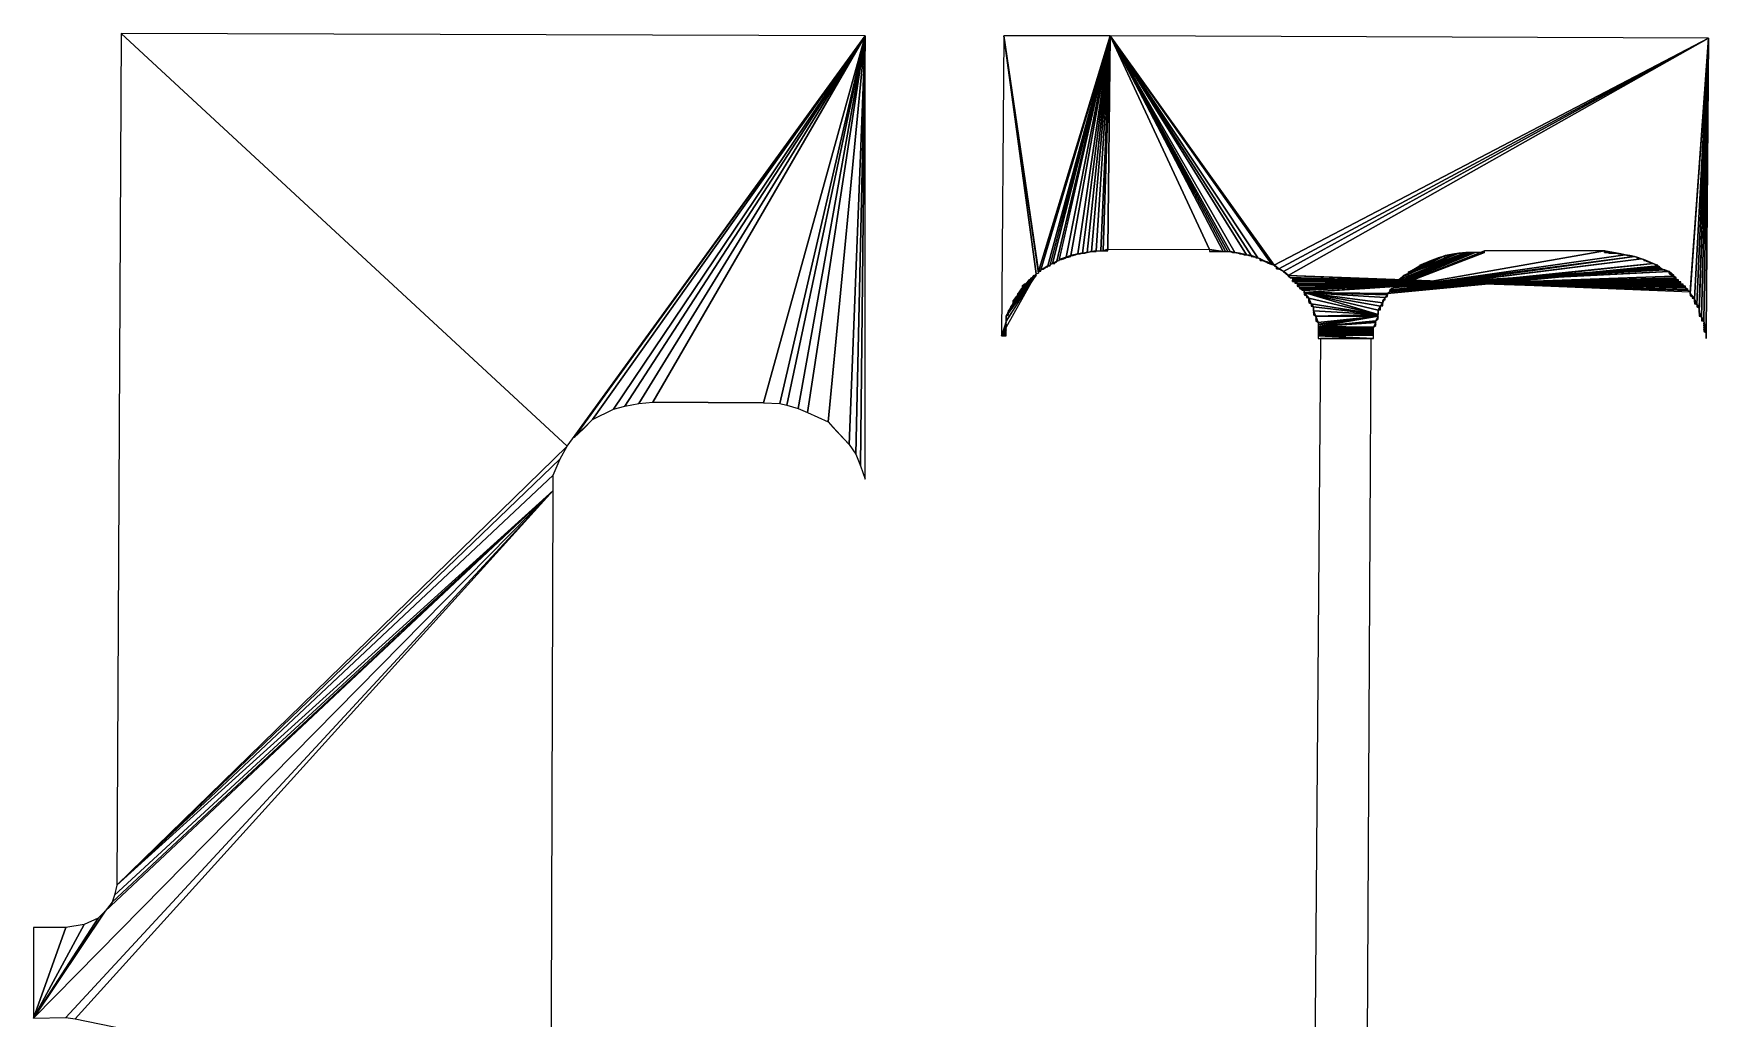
# Model space of a CAD drawing. Extents: x -35426928 to -35396732, y 11996534 to 12011444.
# Drawn here: x -35409124 to -35406224, y 12009708 to 12011412 of the extents above; entities that cross this region are included whole.
import ezdxf

# ---------------------------------------------------------------- set-up
doc = ezdxf.new("R2010")
doc.units = 0

msp = doc.modelspace()

# ---------------------------------------------------------------- linework, layer by layer
at = {"layer": 'mg_to_dxf', "color": 52}
for points in [[(-35408200, 12010698), (-35408972, 12011412), (-35408980, 12009938)], [(-35408200, 12010698), (-35407684, 12011408), (-35408972, 12011412)], [(-35407684, 12011408), (-35408188, 12010713), (-35408156, 12010744)], [(-35407684, 12011408), (-35408156, 12010744), (-35408120, 12010762)], [(-35407684, 12011408), (-35408120, 12010762), (-35408100, 12010767)], [(-35408076, 12010772), (-35407684, 12011408), (-35408100, 12010767)], [(-35408076, 12010772), (-35408052, 12010774), (-35407684, 12011408)], [(-35407684, 12011408), (-35408052, 12010774), (-35407860, 12010773)], [(-35407684, 12011408), (-35407860, 12010773), (-35407832, 12010772)], [(-35407684, 12011408), (-35407832, 12010772), (-35407820, 12010769)], [(-35407684, 12011408), (-35407820, 12010769), (-35407800, 12010763)], [(-35407684, 12011408), (-35407800, 12010763), (-35407784, 12010756)], [(-35407684, 12011408), (-35407784, 12010756), (-35407748, 12010740)], [(-35407684, 12011408), (-35407748, 12010740), (-35407712, 12010701)], [(-35407684, 12011408), (-35407712, 12010701), (-35407700, 12010684)], [(-35407692, 12010664), (-35407684, 12011408), (-35407700, 12010684)], [(-35407692, 12010664), (-35407684, 12010641), (-35407684, 12011408)], [(-35407388, 12010996), (-35407388, 12010996), (-35407444, 12011408), (-35407448, 12010889)], [(-35407384, 12011000), (-35407384, 12011000), (-35407260, 12011408), (-35407444, 12011408)], [(-35407384, 12011000), (-35407384, 12011000), (-35407444, 12011408), (-35407384, 12010997)], [(-35407384, 12010997), (-35407384, 12010997), (-35407444, 12011408), (-35407388, 12010996)], [(-35407388, 12010996), (-35407388, 12010996), (-35407444, 12011408)], [(-35407388, 12010996), (-35407388, 12010996), (-35407388, 12010996), (-35407444, 12011408)], [(-35407384, 12011000), (-35407384, 12011000), (-35407380, 12011003), (-35407260, 12011408)], [(-35407380, 12011003), (-35407380, 12011003), (-35407368, 12011010), (-35407260, 12011408)], [(-35407368, 12011010), (-35407368, 12011010), (-35407364, 12011011), (-35407260, 12011408)], [(-35407364, 12011011), (-35407364, 12011011), (-35407260, 12011408), (-35407364, 12011012)], [(-35407364, 12011012), (-35407364, 12011012), (-35407360, 12011014), (-35407260, 12011408)], [(-35407260, 12011408), (-35407260, 12011408), (-35407360, 12011014), (-35407352, 12011018)], [(-35407352, 12011018), (-35407352, 12011018), (-35407348, 12011019), (-35407260, 12011408)], [(-35407348, 12011019), (-35407348, 12011019), (-35407260, 12011408), (-35407348, 12011021)], [(-35407348, 12011021), (-35407348, 12011021), (-35407336, 12011025), (-35407260, 12011408)], [(-35407336, 12011025), (-35407336, 12011025), (-35407328, 12011028), (-35407260, 12011408)], [(-35407328, 12011028), (-35407328, 12011028), (-35407316, 12011031), (-35407260, 12011408)], [(-35407316, 12011031), (-35407316, 12011031), (-35407308, 12011032), (-35407260, 12011408)], [(-35407308, 12011032), (-35407308, 12011032), (-35407300, 12011033), (-35407260, 12011408)], [(-35407260, 12011408), (-35407260, 12011408), (-35407300, 12011033), (-35407292, 12011035)], [(-35407292, 12011035), (-35407292, 12011035), (-35407284, 12011036), (-35407260, 12011408)], [(-35407284, 12011036), (-35407284, 12011036), (-35407276, 12011036), (-35407260, 12011408)], [(-35407276, 12011036), (-35407276, 12011036), (-35407272, 12011036), (-35407260, 12011408)], [(-35407272, 12011036), (-35407272, 12011036), (-35407264, 12011039), (-35407260, 12011408)], [(-35407088, 12011038), (-35407088, 12011038), (-35407260, 12011408), (-35407264, 12011039)], [(-35406224, 12011404), (-35406224, 12011404), (-35407260, 12011408), (-35406976, 12011011)], [(-35406976, 12011011), (-35406976, 12011011), (-35407260, 12011408), (-35406980, 12011012)], [(-35406980, 12011012), (-35406980, 12011012), (-35407260, 12011408), (-35407004, 12011024)], [(-35407004, 12011024), (-35407004, 12011024), (-35407260, 12011408), (-35407016, 12011028)], [(-35407016, 12011028), (-35407016, 12011028), (-35407260, 12011408), (-35407024, 12011029)], [(-35407024, 12011029), (-35407024, 12011029), (-35407260, 12011408), (-35407044, 12011033)], [(-35407060, 12011035), (-35407060, 12011035), (-35407260, 12011408), (-35407064, 12011035)], [(-35407064, 12011035), (-35407064, 12011035), (-35407260, 12011408), (-35407088, 12011038)], [(-35407044, 12011033), (-35407044, 12011033), (-35407260, 12011408), (-35407052, 12011035)], [(-35407052, 12011035), (-35407052, 12011035), (-35407260, 12011408), (-35407056, 12011035)], [(-35407056, 12011035), (-35407056, 12011035), (-35407260, 12011408), (-35407060, 12011035)], [(-35407260, 12011408), (-35407260, 12011408), (-35407064, 12011035)], [(-35406224, 12011404), (-35406224, 12011404), (-35406976, 12011011), (-35406968, 12011005)], [(-35406224, 12011404), (-35406224, 12011404), (-35406968, 12011005), (-35406960, 12011000)], [(-35406224, 12011404), (-35406224, 12011404), (-35406960, 12011000), (-35406952, 12010993)], [(-35406256, 12010965), (-35406256, 12010965), (-35406224, 12011404), (-35406952, 12010993)], [(-35406256, 12010965), (-35406256, 12010965), (-35406256, 12010962), (-35406224, 12011404)], [(-35406256, 12010962), (-35406256, 12010962), (-35406248, 12010953), (-35406224, 12011404)], [(-35406224, 12011404), (-35406224, 12011404), (-35406248, 12010953), (-35406244, 12010943)], [(-35406244, 12010943), (-35406244, 12010943), (-35406240, 12010937), (-35406224, 12011404)], [(-35406240, 12010937), (-35406240, 12010937), (-35406240, 12010930), (-35406224, 12011404)], [(-35406240, 12010930), (-35406240, 12010930), (-35406236, 12010922), (-35406224, 12011404)], [(-35406236, 12010922), (-35406236, 12010922), (-35406232, 12010914), (-35406224, 12011404)], [(-35406232, 12010914), (-35406232, 12010914), (-35406228, 12010894), (-35406224, 12011404)], [(-35406228, 12010894), (-35406228, 12010894), (-35406228, 12010884), (-35406224, 12011404)], [(-35407360, 12011014), (-35407360, 12011014), (-35407356, 12011015), (-35407352, 12011018)], [(-35407352, 12011018), (-35407352, 12011018), (-35407356, 12011015), (-35407352, 12011017)], [(-35407348, 12011021), (-35407348, 12011021), (-35407336, 12011024), (-35407336, 12011025)], [(-35407348, 12011021), (-35407348, 12011021), (-35407340, 12011022), (-35407336, 12011024)], [(-35407348, 12011021), (-35407348, 12011021), (-35407344, 12011021), (-35407340, 12011022)], [(-35407336, 12011025), (-35407336, 12011025), (-35407328, 12011026), (-35407328, 12011028)], [(-35407336, 12011025), (-35407336, 12011025), (-35407332, 12011025), (-35407328, 12011026)], [(-35407328, 12011028), (-35407328, 12011028), (-35407320, 12011029), (-35407316, 12011031)], [(-35407328, 12011028), (-35407328, 12011028), (-35407324, 12011028), (-35407320, 12011029)], [(-35407316, 12011031), (-35407316, 12011031), (-35407312, 12011031), (-35407308, 12011032)], [(-35407308, 12011032), (-35407308, 12011032), (-35407304, 12011032), (-35407300, 12011033)], [(-35407300, 12011033), (-35407300, 12011033), (-35407292, 12011035), (-35407300, 12011033)], [(-35407292, 12011035), (-35407292, 12011035), (-35407284, 12011036), (-35407292, 12011035)], [(-35407292, 12011035), (-35407292, 12011035), (-35407288, 12011035), (-35407284, 12011036)], [(-35407288, 12011035), (-35407288, 12011035), (-35407284, 12011035), (-35407284, 12011036)], [(-35407272, 12011036), (-35407272, 12011036), (-35407264, 12011039), (-35407272, 12011036)], [(-35407272, 12011036), (-35407272, 12011036), (-35407264, 12011036), (-35407264, 12011039)], [(-35407088, 12011038), (-35407088, 12011038), (-35407072, 12011035), (-35407064, 12011035)], [(-35407088, 12011038), (-35407088, 12011038), (-35407088, 12011035), (-35407072, 12011035)], [(-35407052, 12011035), (-35407052, 12011035), (-35407044, 12011033)], [(-35407052, 12011035), (-35407052, 12011035), (-35407048, 12011033), (-35407044, 12011033)], [(-35407024, 12011029), (-35407024, 12011029), (-35407036, 12011032), (-35407044, 12011033)], [(-35407024, 12011029), (-35407024, 12011029), (-35407032, 12011031), (-35407036, 12011032)], [(-35407036, 12011032), (-35407036, 12011032), (-35407036, 12011031), (-35407032, 12011031)], [(-35407032, 12011031), (-35407032, 12011031), (-35407028, 12011029), (-35407024, 12011029)], [(-35407024, 12011029), (-35407024, 12011029), (-35407020, 12011028), (-35407016, 12011028)], [(-35407004, 12011024), (-35407004, 12011024), (-35407016, 12011028), (-35407008, 12011025)], [(-35407016, 12011028), (-35407016, 12011028), (-35407016, 12011026), (-35407008, 12011025)], [(-35407008, 12011025), (-35407008, 12011025), (-35407008, 12011024), (-35407004, 12011024)], [(-35406980, 12011012), (-35406980, 12011012), (-35407000, 12011022), (-35407004, 12011024)], [(-35406980, 12011012), (-35406980, 12011012), (-35407000, 12011022), (-35406996, 12011019)], [(-35407000, 12011022), (-35407000, 12011022), (-35407000, 12011019), (-35407000, 12011021)], [(-35407000, 12011022), (-35407000, 12011022), (-35407000, 12011019), (-35406996, 12011019)], [(-35406980, 12011012), (-35406980, 12011012), (-35406992, 12011018), (-35406996, 12011019)], [(-35406980, 12011012), (-35406980, 12011012), (-35406988, 12011017), (-35406992, 12011018)], [(-35406980, 12011012), (-35406980, 12011012), (-35406988, 12011017), (-35406988, 12011015)], [(-35406340, 12011022), (-35406340, 12011022), (-35406352, 12011026), (-35406776, 12010968)], [(-35406352, 12011026), (-35406352, 12011026), (-35406768, 12010972), (-35406776, 12010968)], [(-35406320, 12011014), (-35406320, 12011014), (-35406340, 12011022), (-35406776, 12010967)], [(-35406340, 12011022), (-35406340, 12011022), (-35406776, 12010968), (-35406776, 12010967)], [(-35406368, 12011029), (-35406368, 12011029), (-35406404, 12011036), (-35406768, 12010972)], [(-35406404, 12011036), (-35406404, 12011036), (-35406612, 12011036), (-35406768, 12010972)], [(-35406612, 12011036), (-35406612, 12011036), (-35406768, 12010973), (-35406768, 12010972)], [(-35406612, 12011036), (-35406612, 12011036), (-35406768, 12010973), (-35406612, 12011033)], [(-35406612, 12011033), (-35406612, 12011033), (-35406768, 12010975), (-35406768, 12010973)], [(-35406612, 12011033), (-35406612, 12011033), (-35406628, 12011033), (-35406768, 12010975)], [(-35406628, 12011033), (-35406628, 12011033), (-35406628, 12011033), (-35406768, 12010975)], [(-35406628, 12011033), (-35406628, 12011033), (-35406768, 12010976), (-35406768, 12010975)], [(-35406628, 12011033), (-35406628, 12011033), (-35406632, 12011033), (-35406768, 12010976)], [(-35406632, 12011033), (-35406632, 12011033), (-35406768, 12010978), (-35406768, 12010976)], [(-35406632, 12011033), (-35406632, 12011033), (-35406636, 12011033), (-35406768, 12010978)], [(-35406636, 12011033), (-35406636, 12011033), (-35406764, 12010980), (-35406768, 12010978)], [(-35406368, 12011029), (-35406368, 12011029), (-35406768, 12010972), (-35406352, 12011026)], [(-35406636, 12011033), (-35406636, 12011033), (-35406640, 12011033), (-35406764, 12010980)], [(-35406640, 12011033), (-35406640, 12011033), (-35406760, 12010983), (-35406764, 12010980)], [(-35406640, 12011033), (-35406640, 12011033), (-35406640, 12011033), (-35406760, 12010983)], [(-35406640, 12011033), (-35406640, 12011033), (-35406760, 12010986), (-35406760, 12010983)], [(-35406640, 12011033), (-35406640, 12011033), (-35406644, 12011033), (-35406760, 12010986)], [(-35406644, 12011033), (-35406644, 12011033), (-35406752, 12010993), (-35406760, 12010986)], [(-35406656, 12011032), (-35406656, 12011032), (-35406752, 12010993), (-35406644, 12011033)], [(-35406656, 12011032), (-35406656, 12011032), (-35406664, 12011031), (-35406752, 12010993)], [(-35406664, 12011031), (-35406664, 12011031), (-35406752, 12010993), (-35406748, 12010993)], [(-35406664, 12011031), (-35406664, 12011031), (-35406680, 12011028), (-35406748, 12010993)], [(-35406680, 12011028), (-35406680, 12011028), (-35406744, 12010996), (-35406748, 12010993)], [(-35406680, 12011028), (-35406680, 12011028), (-35406684, 12011026), (-35406744, 12010996)], [(-35406684, 12011026), (-35406684, 12011026), (-35406696, 12011022), (-35406744, 12010996)], [(-35406696, 12011022), (-35406696, 12011022), (-35406744, 12010997), (-35406744, 12010996)], [(-35406696, 12011022), (-35406696, 12011022), (-35406716, 12011014), (-35406744, 12010997)], [(-35406716, 12011014), (-35406716, 12011014), (-35406696, 12011022), (-35406704, 12011019)], [(-35406716, 12011014), (-35406716, 12011014), (-35406704, 12011018), (-35406704, 12011019)], [(-35406716, 12011014), (-35406716, 12011014), (-35406704, 12011018), (-35406708, 12011017)], [(-35406716, 12011014), (-35406716, 12011014), (-35406712, 12011015), (-35406708, 12011017)], [(-35406704, 12011019), (-35406704, 12011019), (-35406696, 12011021), (-35406696, 12011022)], [(-35406704, 12011019), (-35406704, 12011019), (-35406700, 12011019), (-35406696, 12011021)], [(-35406696, 12011022), (-35406696, 12011022), (-35406684, 12011026), (-35406692, 12011024)], [(-35406696, 12011022), (-35406696, 12011022), (-35406692, 12011024), (-35406696, 12011022)], [(-35406692, 12011024), (-35406692, 12011024), (-35406684, 12011026), (-35406688, 12011025)], [(-35406684, 12011026), (-35406684, 12011026), (-35406680, 12011026), (-35406680, 12011028)], [(-35406680, 12011028), (-35406680, 12011028), (-35406668, 12011029), (-35406664, 12011031)], [(-35406680, 12011028), (-35406680, 12011028), (-35406676, 12011028), (-35406668, 12011029)], [(-35406668, 12011029), (-35406668, 12011029), (-35406664, 12011031), (-35406668, 12011029)], [(-35406664, 12011031), (-35406664, 12011031), (-35406660, 12011031), (-35406656, 12011032)], [(-35406656, 12011032), (-35406656, 12011032), (-35406652, 12011032), (-35406644, 12011033)], [(-35406652, 12011032), (-35406652, 12011032), (-35406644, 12011033), (-35406652, 12011032)], [(-35406404, 12011036), (-35406404, 12011036), (-35406368, 12011029), (-35406376, 12011031)], [(-35406404, 12011036), (-35406404, 12011036), (-35406384, 12011032), (-35406376, 12011031)], [(-35406404, 12011036), (-35406404, 12011036), (-35406388, 12011032), (-35406384, 12011032)], [(-35406404, 12011036), (-35406404, 12011036), (-35406400, 12011033), (-35406392, 12011032)], [(-35406404, 12011036), (-35406404, 12011036), (-35406392, 12011032), (-35406388, 12011032)], [(-35406404, 12011036), (-35406404, 12011036), (-35406404, 12011033), (-35406400, 12011033)], [(-35406404, 12011036), (-35406404, 12011036), (-35406404, 12011033)], [(-35406400, 12011033), (-35406400, 12011033), (-35406396, 12011032), (-35406392, 12011032)], [(-35406384, 12011032), (-35406384, 12011032), (-35406376, 12011031)], [(-35406384, 12011032), (-35406384, 12011032), (-35406380, 12011031), (-35406376, 12011031)], [(-35406376, 12011031), (-35406376, 12011031), (-35406368, 12011029)], [(-35406368, 12011029), (-35406368, 12011029), (-35406352, 12011026), (-35406360, 12011028)], [(-35406368, 12011029), (-35406368, 12011029), (-35406364, 12011028), (-35406360, 12011028)], [(-35406360, 12011028), (-35406360, 12011028), (-35406356, 12011026), (-35406352, 12011026)], [(-35406352, 12011026), (-35406352, 12011026), (-35406340, 12011022), (-35406348, 12011025)], [(-35406340, 12011022), (-35406340, 12011022), (-35406348, 12011025), (-35406348, 12011024)], [(-35406340, 12011022), (-35406340, 12011022), (-35406348, 12011024), (-35406344, 12011022)], [(-35406340, 12011022), (-35406340, 12011022), (-35406320, 12011014), (-35406336, 12011021)], [(-35406336, 12011021), (-35406336, 12011021), (-35406332, 12011019), (-35406320, 12011014)], [(-35406336, 12011021), (-35406336, 12011021), (-35406336, 12011019), (-35406332, 12011019)], [(-35406332, 12011019), (-35406332, 12011019), (-35406332, 12011018), (-35406320, 12011014)], [(-35406320, 12011014), (-35406320, 12011014), (-35406328, 12011017), (-35406332, 12011018)], [(-35406320, 12011014), (-35406320, 12011014), (-35406328, 12011017), (-35406324, 12011015)], [(-35407388, 12010996), (-35407388, 12010996), (-35407440, 12010914), (-35407448, 12010889)], [(-35407388, 12010996), (-35407388, 12010996), (-35407440, 12010914), (-35407388, 12010994)], [(-35407388, 12010994), (-35407388, 12010994), (-35407440, 12010923), (-35407440, 12010914)], [(-35407388, 12010994), (-35407388, 12010994), (-35407392, 12010993), (-35407440, 12010923)], [(-35407392, 12010993), (-35407392, 12010993), (-35407392, 12010993), (-35407440, 12010923)], [(-35407392, 12010993), (-35407392, 12010993), (-35407432, 12010939), (-35407440, 12010923)], [(-35407392, 12010993), (-35407392, 12010993), (-35407432, 12010939), (-35407392, 12010992)], [(-35407392, 12010992), (-35407392, 12010992), (-35407428, 12010946), (-35407432, 12010939)], [(-35407392, 12010992), (-35407392, 12010992), (-35407428, 12010946), (-35407392, 12010990)], [(-35407392, 12010990), (-35407392, 12010990), (-35407392, 12010990), (-35407428, 12010946)], [(-35407392, 12010990), (-35407392, 12010990), (-35407420, 12010960), (-35407428, 12010946)], [(-35407392, 12010990), (-35407392, 12010990), (-35407396, 12010989), (-35407420, 12010960)], [(-35407396, 12010989), (-35407396, 12010989), (-35407420, 12010962), (-35407420, 12010960)], [(-35407396, 12010989), (-35407396, 12010989), (-35407420, 12010962), (-35407396, 12010987)], [(-35407384, 12011000), (-35407384, 12011000), (-35407380, 12011001), (-35407380, 12011003)], [(-35407384, 12010997), (-35407384, 12010997), (-35407384, 12011000), (-35407384, 12010999)], [(-35407380, 12011003), (-35407380, 12011003), (-35407376, 12011004), (-35407368, 12011010)], [(-35407376, 12011004), (-35407376, 12011004), (-35407368, 12011010), (-35407376, 12011005)], [(-35407376, 12011005), (-35407376, 12011005), (-35407372, 12011007), (-35407368, 12011010)], [(-35407376, 12011004), (-35407376, 12011004), (-35407376, 12011005), (-35407376, 12011004)], [(-35407372, 12011007), (-35407372, 12011007), (-35407368, 12011008), (-35407368, 12011010)], [(-35407368, 12011010), (-35407368, 12011010), (-35407364, 12011010), (-35407364, 12011011)], [(-35407360, 12011014), (-35407360, 12011014), (-35407356, 12011014), (-35407356, 12011015)], [(-35406988, 12011015), (-35406988, 12011015), (-35406980, 12011012), (-35406984, 12011014)], [(-35406980, 12011012), (-35406980, 12011012), (-35406980, 12011012), (-35406984, 12011014)], [(-35406968, 12011005), (-35406968, 12011005), (-35406972, 12011008), (-35406976, 12011011)], [(-35406976, 12011011), (-35406976, 12011011), (-35406976, 12011010), (-35406972, 12011008)], [(-35406972, 12011008), (-35406972, 12011008), (-35406972, 12011005), (-35406972, 12011007)], [(-35406972, 12011008), (-35406972, 12011008), (-35406972, 12011005), (-35406968, 12011005)], [(-35406960, 12011000), (-35406960, 12011000), (-35406960, 12011001), (-35406968, 12011005)], [(-35406968, 12011005), (-35406968, 12011005), (-35406960, 12011001), (-35406964, 12011003)], [(-35406968, 12011005), (-35406968, 12011005), (-35406968, 12011004), (-35406964, 12011003)], [(-35406960, 12011001), (-35406960, 12011001), (-35406960, 12011000)], [(-35406952, 12010993), (-35406952, 12010993), (-35406956, 12010997), (-35406960, 12011000)], [(-35406960, 12011000), (-35406960, 12011000), (-35406960, 12010999), (-35406956, 12010997)], [(-35406952, 12010993), (-35406952, 12010993), (-35406952, 12010994), (-35406956, 12010997)], [(-35406956, 12010997), (-35406956, 12010997), (-35406956, 12010996), (-35406952, 12010994)], [(-35406952, 12010994), (-35406952, 12010994), (-35406952, 12010993)], [(-35406256, 12010965), (-35406256, 12010965), (-35406260, 12010967), (-35406952, 12010993)], [(-35406260, 12010967), (-35406260, 12010967), (-35406260, 12010967), (-35406952, 12010993)], [(-35406948, 12010990), (-35406948, 12010990), (-35406952, 12010993), (-35406952, 12010992)], [(-35406260, 12010967), (-35406260, 12010967), (-35406952, 12010993), (-35406948, 12010990)], [(-35406260, 12010967), (-35406260, 12010967), (-35406260, 12010968), (-35406948, 12010990)], [(-35406260, 12010968), (-35406260, 12010968), (-35406260, 12010969), (-35406948, 12010990)], [(-35406948, 12010989), (-35406948, 12010989), (-35406948, 12010990)], [(-35406260, 12010969), (-35406260, 12010969), (-35406948, 12010990), (-35406948, 12010989)], [(-35406260, 12010969), (-35406260, 12010969), (-35406944, 12010989), (-35406948, 12010989)], [(-35406264, 12010972), (-35406264, 12010972), (-35406944, 12010989), (-35406260, 12010969)], [(-35406264, 12010972), (-35406264, 12010972), (-35406264, 12010973), (-35406944, 12010989)], [(-35406264, 12010973), (-35406264, 12010973), (-35406264, 12010973), (-35406944, 12010989)], [(-35406264, 12010973), (-35406264, 12010973), (-35406944, 12010989), (-35406944, 12010987)], [(-35406280, 12010987), (-35406280, 12010987), (-35406280, 12010989), (-35406932, 12010971)], [(-35406280, 12010989), (-35406280, 12010989), (-35406932, 12010971), (-35406928, 12010969)], [(-35406292, 12011000), (-35406292, 12011000), (-35406300, 12011003), (-35406928, 12010968)], [(-35406300, 12011003), (-35406300, 12011003), (-35406928, 12010968), (-35406924, 12010967)], [(-35406284, 12010992), (-35406284, 12010992), (-35406292, 12011000), (-35406928, 12010969)], [(-35406292, 12011000), (-35406292, 12011000), (-35406928, 12010969)], [(-35406292, 12011000), (-35406292, 12011000), (-35406928, 12010969), (-35406928, 12010968)], [(-35406280, 12010989), (-35406280, 12010989), (-35406284, 12010992), (-35406928, 12010969)], [(-35406304, 12011005), (-35406304, 12011005), (-35406308, 12011007), (-35406924, 12010964)], [(-35406308, 12011007), (-35406308, 12011007), (-35406924, 12010964), (-35406780, 12010962)], [(-35406304, 12011004), (-35406304, 12011004), (-35406304, 12011005), (-35406924, 12010967)], [(-35406304, 12011005), (-35406304, 12011005), (-35406924, 12010967)], [(-35406304, 12011005), (-35406304, 12011005), (-35406304, 12011005), (-35406924, 12010967)], [(-35406304, 12011005), (-35406304, 12011005), (-35406924, 12010967), (-35406924, 12010964)], [(-35406300, 12011003), (-35406300, 12011003), (-35406304, 12011004), (-35406924, 12010967)], [(-35406308, 12011007), (-35406308, 12011007), (-35406308, 12011008), (-35406780, 12010962)], [(-35406308, 12011008), (-35406308, 12011008), (-35406776, 12010965), (-35406780, 12010962)], [(-35406312, 12011010), (-35406312, 12011010), (-35406320, 12011014), (-35406776, 12010965)], [(-35406320, 12011014), (-35406320, 12011014), (-35406776, 12010967), (-35406776, 12010965)], [(-35406308, 12011008), (-35406308, 12011008), (-35406312, 12011010), (-35406776, 12010965)], [(-35406752, 12010993), (-35406752, 12010993), (-35406760, 12010986), (-35406756, 12010989)], [(-35406760, 12010986), (-35406760, 12010986), (-35406756, 12010987), (-35406756, 12010989)], [(-35406756, 12010989), (-35406756, 12010989), (-35406752, 12010990), (-35406752, 12010993)], [(-35406756, 12010989), (-35406756, 12010989), (-35406752, 12010989), (-35406752, 12010990)], [(-35406752, 12010990), (-35406752, 12010990), (-35406752, 12010993), (-35406752, 12010992)], [(-35406752, 12010990), (-35406752, 12010990), (-35406752, 12010992), (-35406752, 12010990)], [(-35406716, 12011014), (-35406716, 12011014), (-35406724, 12011010), (-35406744, 12010997)], [(-35406724, 12011010), (-35406724, 12011010), (-35406740, 12011001), (-35406744, 12010997)], [(-35406740, 12011001), (-35406740, 12011001), (-35406744, 12010999), (-35406744, 12010997)], [(-35406744, 12010999), (-35406744, 12010999), (-35406740, 12011000), (-35406740, 12011001)], [(-35406744, 12010997), (-35406744, 12010997), (-35406744, 12010996)], [(-35406724, 12011010), (-35406724, 12011010), (-35406740, 12011001), (-35406724, 12011008)], [(-35406724, 12011008), (-35406724, 12011008), (-35406728, 12011007), (-35406740, 12011001)], [(-35406728, 12011007), (-35406728, 12011007), (-35406736, 12011003), (-35406740, 12011001)], [(-35406736, 12011003), (-35406736, 12011003), (-35406732, 12011004), (-35406728, 12011007)], [(-35406736, 12011003), (-35406736, 12011003), (-35406732, 12011003), (-35406732, 12011004)], [(-35406732, 12011005), (-35406732, 12011005), (-35406732, 12011004), (-35406728, 12011007)], [(-35406728, 12011007), (-35406728, 12011007), (-35406728, 12011007), (-35406732, 12011005)], [(-35406724, 12011011), (-35406724, 12011011), (-35406724, 12011010), (-35406716, 12011014)], [(-35406724, 12011011), (-35406724, 12011011), (-35406720, 12011012), (-35406716, 12011014)], [(-35406716, 12011014), (-35406716, 12011014), (-35406712, 12011015), (-35406716, 12011014)], [(-35406320, 12011014), (-35406320, 12011014), (-35406320, 12011014), (-35406324, 12011015)], [(-35406316, 12011012), (-35406316, 12011012), (-35406320, 12011014), (-35406312, 12011010)], [(-35406316, 12011012), (-35406316, 12011012), (-35406312, 12011010), (-35406312, 12011011)], [(-35406300, 12011003), (-35406300, 12011003), (-35406300, 12011001), (-35406296, 12011000)], [(-35406300, 12011003), (-35406300, 12011003), (-35406296, 12011000), (-35406292, 12011000)], [(-35406292, 12011000), (-35406292, 12011000), (-35406292, 12010997), (-35406284, 12010993)], [(-35406292, 12011000), (-35406292, 12011000), (-35406284, 12010992), (-35406284, 12010993)], [(-35406292, 12011000), (-35406292, 12011000), (-35406292, 12010997), (-35406292, 12010999)], [(-35406292, 12010997), (-35406292, 12010997), (-35406288, 12010994), (-35406284, 12010993)], [(-35406292, 12010997), (-35406292, 12010997), (-35406292, 12010996), (-35406288, 12010994)], [(-35406288, 12010994), (-35406288, 12010994), (-35406288, 12010993), (-35406284, 12010993)], [(-35406284, 12010992), (-35406284, 12010992), (-35406284, 12010990), (-35406280, 12010989)], [(-35406284, 12010990), (-35406284, 12010990), (-35406284, 12010989), (-35406280, 12010989)], [(-35407420, 12010960), (-35407420, 12010960), (-35407424, 12010955), (-35407428, 12010946)], [(-35407424, 12010955), (-35407424, 12010955), (-35407420, 12010958), (-35407420, 12010960)], [(-35407396, 12010987), (-35407396, 12010987), (-35407396, 12010987), (-35407420, 12010962)], [(-35407396, 12010987), (-35407396, 12010987), (-35407420, 12010962), (-35407416, 12010965)], [(-35407420, 12010960), (-35407420, 12010960), (-35407420, 12010962), (-35407420, 12010961)], [(-35407396, 12010987), (-35407396, 12010987), (-35407400, 12010986), (-35407416, 12010965)], [(-35407400, 12010986), (-35407400, 12010986), (-35407416, 12010967), (-35407416, 12010965)], [(-35407400, 12010986), (-35407400, 12010986), (-35407416, 12010967), (-35407400, 12010985)], [(-35407400, 12010985), (-35407400, 12010985), (-35407400, 12010985), (-35407416, 12010967)], [(-35407400, 12010985), (-35407400, 12010985), (-35407416, 12010968), (-35407416, 12010967)], [(-35407400, 12010985), (-35407400, 12010985), (-35407416, 12010968), (-35407412, 12010969)], [(-35407416, 12010967), (-35407416, 12010967), (-35407416, 12010965)], [(-35407400, 12010985), (-35407400, 12010985), (-35407412, 12010969), (-35407400, 12010983)], [(-35407400, 12010983), (-35407400, 12010983), (-35407412, 12010969), (-35407400, 12010982)], [(-35407400, 12010982), (-35407400, 12010982), (-35407412, 12010969)], [(-35407400, 12010982), (-35407400, 12010982), (-35407400, 12010982), (-35407412, 12010969)], [(-35407400, 12010982), (-35407400, 12010982), (-35407412, 12010971), (-35407412, 12010969)], [(-35407400, 12010982), (-35407400, 12010982), (-35407412, 12010972), (-35407412, 12010971)], [(-35407400, 12010982), (-35407400, 12010982), (-35407404, 12010980), (-35407412, 12010972)], [(-35407404, 12010980), (-35407404, 12010980), (-35407404, 12010980), (-35407412, 12010972)], [(-35407404, 12010980), (-35407404, 12010980), (-35407412, 12010973), (-35407412, 12010972)], [(-35407404, 12010980), (-35407404, 12010980), (-35407412, 12010973), (-35407404, 12010979)], [(-35407404, 12010979), (-35407404, 12010979), (-35407412, 12010973)], [(-35407404, 12010979), (-35407404, 12010979), (-35407412, 12010975), (-35407412, 12010973)], [(-35407404, 12010979), (-35407404, 12010979), (-35407408, 12010978), (-35407412, 12010975)], [(-35407408, 12010978), (-35407408, 12010978), (-35407412, 12010975), (-35407408, 12010976)], [(-35407408, 12010976), (-35407408, 12010976), (-35407408, 12010976), (-35407412, 12010975)], [(-35406264, 12010973), (-35406264, 12010973), (-35406944, 12010987), (-35406944, 12010986)], [(-35406264, 12010973), (-35406264, 12010973), (-35406264, 12010975), (-35406944, 12010986)], [(-35406264, 12010975), (-35406264, 12010975), (-35406944, 12010986), (-35406944, 12010985)], [(-35406264, 12010975), (-35406264, 12010975), (-35406268, 12010976), (-35406944, 12010985)], [(-35406268, 12010976), (-35406268, 12010976), (-35406268, 12010976), (-35406944, 12010985)], [(-35406944, 12010983), (-35406944, 12010983), (-35406944, 12010985)], [(-35406268, 12010976), (-35406268, 12010976), (-35406944, 12010985), (-35406944, 12010983)], [(-35406268, 12010976), (-35406268, 12010976), (-35406940, 12010983), (-35406944, 12010983)], [(-35406268, 12010978), (-35406268, 12010978), (-35406940, 12010983), (-35406268, 12010976)], [(-35406268, 12010978), (-35406268, 12010978), (-35406272, 12010979), (-35406940, 12010983)], [(-35406272, 12010979), (-35406272, 12010979), (-35406272, 12010979), (-35406940, 12010983)], [(-35406272, 12010979), (-35406272, 12010979), (-35406940, 12010983), (-35406936, 12010980)], [(-35406940, 12010983), (-35406940, 12010983), (-35406940, 12010982), (-35406936, 12010980)], [(-35406940, 12010982), (-35406940, 12010982), (-35406940, 12010980), (-35406936, 12010980)], [(-35406276, 12010983), (-35406276, 12010983), (-35406276, 12010985), (-35406936, 12010976)], [(-35406276, 12010985), (-35406276, 12010985), (-35406936, 12010976)], [(-35406276, 12010985), (-35406276, 12010985), (-35406276, 12010985), (-35406936, 12010976)], [(-35406276, 12010985), (-35406276, 12010985), (-35406936, 12010976), (-35406932, 12010973)], [(-35406272, 12010982), (-35406272, 12010982), (-35406276, 12010983), (-35406936, 12010976)], [(-35406272, 12010980), (-35406272, 12010980), (-35406272, 12010982), (-35406936, 12010978)], [(-35406272, 12010982), (-35406272, 12010982), (-35406936, 12010978), (-35406936, 12010976)], [(-35406272, 12010979), (-35406272, 12010979), (-35406936, 12010980), (-35406936, 12010979)], [(-35406272, 12010979), (-35406272, 12010979), (-35406272, 12010980), (-35406936, 12010979)], [(-35406272, 12010980), (-35406272, 12010980), (-35406936, 12010979), (-35406936, 12010978)], [(-35406932, 12010973), (-35406932, 12010973), (-35406936, 12010976), (-35406936, 12010975)], [(-35406276, 12010986), (-35406276, 12010986), (-35406280, 12010987), (-35406932, 12010973)], [(-35406280, 12010987), (-35406280, 12010987), (-35406932, 12010973)], [(-35406280, 12010987), (-35406280, 12010987), (-35406280, 12010987), (-35406932, 12010973)], [(-35406280, 12010987), (-35406280, 12010987), (-35406932, 12010973), (-35406932, 12010972)], [(-35406280, 12010987), (-35406280, 12010987), (-35406932, 12010972), (-35406932, 12010971)], [(-35406276, 12010985), (-35406276, 12010985), (-35406276, 12010986), (-35406932, 12010973)], [(-35406924, 12010964), (-35406924, 12010964), (-35406924, 12010965), (-35406924, 12010967)], [(-35406924, 12010964), (-35406924, 12010964), (-35406916, 12010954), (-35406796, 12010926)], [(-35406924, 12010964), (-35406924, 12010964), (-35406780, 12010960), (-35406780, 12010962)], [(-35406924, 12010964), (-35406924, 12010964), (-35406784, 12010955), (-35406780, 12010960)], [(-35406924, 12010964), (-35406924, 12010964), (-35406788, 12010946), (-35406784, 12010955)], [(-35406924, 12010964), (-35406924, 12010964), (-35406792, 12010940), (-35406788, 12010946)], [(-35406924, 12010964), (-35406924, 12010964), (-35406796, 12010933), (-35406792, 12010940)], [(-35406924, 12010964), (-35406924, 12010964), (-35406796, 12010926), (-35406796, 12010933)], [(-35406924, 12010964), (-35406924, 12010964), (-35406920, 12010958), (-35406916, 12010954)], [(-35406924, 12010964), (-35406924, 12010964), (-35406924, 12010962), (-35406920, 12010958)], [(-35406924, 12010962), (-35406924, 12010962), (-35406924, 12010960), (-35406920, 12010958)], [(-35406784, 12010955), (-35406784, 12010955), (-35406780, 12010958), (-35406780, 12010960)], [(-35406780, 12010960), (-35406780, 12010960), (-35406780, 12010962), (-35406780, 12010961)], [(-35406768, 12010972), (-35406768, 12010972), (-35406772, 12010971), (-35406776, 12010968)], [(-35406776, 12010968), (-35406776, 12010968), (-35406772, 12010969), (-35406772, 12010971)], [(-35406776, 12010968), (-35406776, 12010968), (-35406772, 12010968), (-35406772, 12010969)], [(-35406776, 12010967), (-35406776, 12010967), (-35406776, 12010965)], [(-35406768, 12010978), (-35406768, 12010978), (-35406764, 12010979), (-35406764, 12010980)], [(-35406768, 12010978), (-35406768, 12010978), (-35406764, 12010978), (-35406764, 12010979)], [(-35406768, 12010976), (-35406768, 12010976), (-35406768, 12010975)], [(-35406768, 12010973), (-35406768, 12010973), (-35406768, 12010972)], [(-35406764, 12010980), (-35406764, 12010980), (-35406760, 12010982), (-35406760, 12010983)], [(-35406764, 12010980), (-35406764, 12010980), (-35406760, 12010980), (-35406760, 12010982)], [(-35406760, 12010986), (-35406760, 12010986), (-35406756, 12010986), (-35406756, 12010987)], [(-35406760, 12010983), (-35406760, 12010983), (-35406760, 12010986), (-35406760, 12010985)], [(-35406760, 12010983), (-35406760, 12010983), (-35406760, 12010985), (-35406760, 12010983)], [(-35406276, 12010983), (-35406276, 12010983), (-35406276, 12010982), (-35406272, 12010982)], [(-35406264, 12010972), (-35406264, 12010972), (-35406264, 12010971), (-35406260, 12010969)], [(-35406264, 12010971), (-35406264, 12010971), (-35406264, 12010969), (-35406260, 12010969)], [(-35406256, 12010965), (-35406256, 12010965), (-35406256, 12010962), (-35406256, 12010964)], [(-35406256, 12010964), (-35406256, 12010964), (-35406256, 12010962)], [(-35406256, 12010962), (-35406256, 12010962), (-35406252, 12010957), (-35406248, 12010953)], [(-35406256, 12010962), (-35406256, 12010962), (-35406256, 12010961), (-35406252, 12010957)], [(-35406256, 12010961), (-35406256, 12010961), (-35406256, 12010958), (-35406252, 12010957)], [(-35407432, 12010939), (-35407432, 12010939), (-35407436, 12010932), (-35407440, 12010923)], [(-35407440, 12010923), (-35407440, 12010923), (-35407436, 12010930), (-35407436, 12010932)], [(-35407440, 12010923), (-35407440, 12010923), (-35407436, 12010928), (-35407436, 12010930)], [(-35407436, 12010932), (-35407436, 12010932), (-35407432, 12010937), (-35407432, 12010939)], [(-35407436, 12010932), (-35407436, 12010932), (-35407432, 12010934), (-35407432, 12010937)], [(-35407436, 12010932), (-35407436, 12010932), (-35407432, 12010933), (-35407432, 12010934)], [(-35407432, 12010939), (-35407432, 12010939), (-35407428, 12010944), (-35407428, 12010946)], [(-35407432, 12010939), (-35407432, 12010939), (-35407428, 12010941), (-35407428, 12010944)], [(-35407432, 12010939), (-35407432, 12010939), (-35407428, 12010940), (-35407428, 12010941)], [(-35407428, 12010946), (-35407428, 12010946), (-35407424, 12010955), (-35407428, 12010950)], [(-35407428, 12010950), (-35407428, 12010950), (-35407424, 12010954), (-35407424, 12010955)], [(-35407428, 12010950), (-35407428, 12010950), (-35407424, 12010953), (-35407424, 12010954)], [(-35407428, 12010946), (-35407428, 12010946), (-35407428, 12010950), (-35407428, 12010948)], [(-35407428, 12010946), (-35407428, 12010946), (-35407428, 12010948), (-35407428, 12010947)], [(-35407424, 12010955), (-35407424, 12010955), (-35407420, 12010957), (-35407420, 12010958)], [(-35406920, 12010958), (-35406920, 12010958), (-35406920, 12010957), (-35406916, 12010954)], [(-35406920, 12010957), (-35406920, 12010957), (-35406920, 12010955), (-35406916, 12010954)], [(-35406796, 12010926), (-35406796, 12010926), (-35406916, 12010954), (-35406912, 12010944)], [(-35406916, 12010954), (-35406916, 12010954), (-35406916, 12010948), (-35406912, 12010944)], [(-35406916, 12010954), (-35406916, 12010954), (-35406916, 12010948), (-35406916, 12010953)], [(-35406916, 12010953), (-35406916, 12010953), (-35406916, 12010948), (-35406916, 12010951)], [(-35406916, 12010948), (-35406916, 12010948), (-35406916, 12010947), (-35406912, 12010944)], [(-35406916, 12010947), (-35406916, 12010947), (-35406916, 12010946), (-35406912, 12010944)], [(-35406912, 12010944), (-35406912, 12010944), (-35406908, 12010939), (-35406796, 12010926)], [(-35406912, 12010944), (-35406912, 12010944), (-35406912, 12010943), (-35406908, 12010939)], [(-35406912, 12010943), (-35406912, 12010943), (-35406912, 12010940), (-35406908, 12010939)], [(-35406908, 12010939), (-35406908, 12010939), (-35406908, 12010932), (-35406796, 12010926)], [(-35406908, 12010939), (-35406908, 12010939), (-35406908, 12010932), (-35406908, 12010937)], [(-35406908, 12010937), (-35406908, 12010937), (-35406908, 12010932), (-35406908, 12010936)], [(-35406908, 12010936), (-35406908, 12010936), (-35406908, 12010932), (-35406908, 12010933)], [(-35406908, 12010932), (-35406908, 12010932), (-35406904, 12010923), (-35406796, 12010926)], [(-35406908, 12010932), (-35406908, 12010932), (-35406908, 12010930), (-35406904, 12010923)], [(-35406908, 12010930), (-35406908, 12010930), (-35406908, 12010929), (-35406904, 12010923)], [(-35406796, 12010933), (-35406796, 12010933), (-35406792, 12010939), (-35406792, 12010940)], [(-35406796, 12010933), (-35406796, 12010933), (-35406792, 12010937), (-35406792, 12010939)], [(-35406796, 12010933), (-35406796, 12010933), (-35406792, 12010934), (-35406792, 12010937)], [(-35406796, 12010926), (-35406796, 12010926), (-35406796, 12010933), (-35406796, 12010932)], [(-35406796, 12010926), (-35406796, 12010926), (-35406796, 12010932), (-35406796, 12010930)], [(-35406796, 12010926), (-35406796, 12010926), (-35406796, 12010930), (-35406796, 12010928)], [(-35406792, 12010940), (-35406792, 12010940), (-35406788, 12010943), (-35406788, 12010946)], [(-35406792, 12010940), (-35406792, 12010940), (-35406788, 12010941), (-35406788, 12010943)], [(-35406784, 12010955), (-35406784, 12010955), (-35406788, 12010950), (-35406788, 12010946)], [(-35406788, 12010950), (-35406788, 12010950), (-35406784, 12010953), (-35406784, 12010955)], [(-35406788, 12010950), (-35406788, 12010950), (-35406784, 12010951), (-35406784, 12010953)], [(-35406788, 12010946), (-35406788, 12010946), (-35406788, 12010950), (-35406788, 12010948)], [(-35406788, 12010946), (-35406788, 12010946), (-35406788, 12010948), (-35406788, 12010947)], [(-35406784, 12010955), (-35406784, 12010955), (-35406780, 12010957), (-35406780, 12010958)], [(-35406252, 12010957), (-35406252, 12010957), (-35406252, 12010955), (-35406248, 12010953)], [(-35406252, 12010955), (-35406252, 12010955), (-35406252, 12010954), (-35406248, 12010953)], [(-35406248, 12010953), (-35406248, 12010953), (-35406248, 12010947), (-35406244, 12010943)], [(-35406248, 12010953), (-35406248, 12010953), (-35406248, 12010947), (-35406248, 12010951)], [(-35406248, 12010951), (-35406248, 12010951), (-35406248, 12010947), (-35406248, 12010950)], [(-35406248, 12010947), (-35406248, 12010947), (-35406248, 12010946), (-35406244, 12010943)], [(-35406248, 12010946), (-35406248, 12010946), (-35406248, 12010944), (-35406244, 12010943)], [(-35406244, 12010943), (-35406244, 12010943), (-35406244, 12010940), (-35406240, 12010937)], [(-35406244, 12010940), (-35406244, 12010940), (-35406244, 12010939), (-35406240, 12010937)], [(-35406240, 12010937), (-35406240, 12010937), (-35406240, 12010930), (-35406240, 12010936)], [(-35406240, 12010936), (-35406240, 12010936), (-35406240, 12010930), (-35406240, 12010934)], [(-35406240, 12010934), (-35406240, 12010934), (-35406240, 12010930), (-35406240, 12010932)], [(-35406240, 12010930), (-35406240, 12010930), (-35406240, 12010929), (-35406236, 12010922)], [(-35407448, 12010889), (-35407448, 12010889), (-35407440, 12010912), (-35407440, 12010914)], [(-35407448, 12010889), (-35407448, 12010889), (-35407440, 12010909), (-35407440, 12010912)], [(-35407448, 12010889), (-35407448, 12010889), (-35407440, 12010907), (-35407440, 12010909)], [(-35407448, 12010889), (-35407448, 12010889), (-35407440, 12010905), (-35407440, 12010907)], [(-35407448, 12010889), (-35407448, 12010889), (-35407440, 12010902), (-35407440, 12010905)], [(-35407448, 12010889), (-35407448, 12010889), (-35407440, 12010900), (-35407440, 12010902)], [(-35407440, 12010923), (-35407440, 12010923), (-35407436, 12010926), (-35407436, 12010928)], [(-35407440, 12010923), (-35407440, 12010923), (-35407436, 12010925), (-35407436, 12010926)], [(-35407440, 12010914), (-35407440, 12010914), (-35407440, 12010923), (-35407440, 12010921)], [(-35407440, 12010914), (-35407440, 12010914), (-35407440, 12010921), (-35407440, 12010919)], [(-35407440, 12010914), (-35407440, 12010914), (-35407440, 12010919), (-35407440, 12010918)], [(-35407440, 12010914), (-35407440, 12010914), (-35407440, 12010918), (-35407440, 12010915)], [(-35406908, 12010929), (-35406908, 12010929), (-35406908, 12010926), (-35406904, 12010923)], [(-35406908, 12010926), (-35406908, 12010926), (-35406908, 12010925), (-35406904, 12010923)], [(-35406796, 12010926), (-35406796, 12010926), (-35406904, 12010923), (-35406796, 12010925)], [(-35406796, 12010925), (-35406796, 12010925), (-35406904, 12010923), (-35406796, 12010923)], [(-35406904, 12010923), (-35406904, 12010923), (-35406900, 12010912), (-35406796, 12010923)], [(-35406904, 12010923), (-35406904, 12010923), (-35406904, 12010922), (-35406900, 12010912)], [(-35406904, 12010922), (-35406904, 12010922), (-35406904, 12010919), (-35406900, 12010912)], [(-35406904, 12010919), (-35406904, 12010919), (-35406904, 12010918), (-35406900, 12010912)], [(-35406904, 12010918), (-35406904, 12010918), (-35406904, 12010916), (-35406900, 12010912)], [(-35406904, 12010916), (-35406904, 12010916), (-35406904, 12010914), (-35406900, 12010912)], [(-35406900, 12010912), (-35406900, 12010912), (-35406900, 12010909), (-35406796, 12010923)], [(-35406900, 12010909), (-35406900, 12010909), (-35406900, 12010908), (-35406796, 12010923)], [(-35406900, 12010908), (-35406900, 12010908), (-35406900, 12010905), (-35406796, 12010923)], [(-35406796, 12010923), (-35406796, 12010923), (-35406900, 12010905), (-35406800, 12010915)], [(-35406900, 12010905), (-35406900, 12010905), (-35406800, 12010914), (-35406800, 12010915)], [(-35406900, 12010905), (-35406900, 12010905), (-35406800, 12010912), (-35406800, 12010914)], [(-35406900, 12010905), (-35406900, 12010905), (-35406804, 12010904), (-35406800, 12010912)], [(-35406900, 12010905), (-35406900, 12010905), (-35406900, 12010902), (-35406804, 12010904)], [(-35406900, 12010902), (-35406900, 12010902), (-35406804, 12010901), (-35406804, 12010904)], [(-35406900, 12010902), (-35406900, 12010902), (-35406900, 12010901), (-35406804, 12010901)], [(-35406804, 12010901), (-35406804, 12010901), (-35406900, 12010898), (-35406804, 12010898)], [(-35406900, 12010901), (-35406900, 12010901), (-35406900, 12010898), (-35406804, 12010901)], [(-35406804, 12010904), (-35406804, 12010904), (-35406800, 12010909), (-35406800, 12010912)], [(-35406804, 12010904), (-35406804, 12010904), (-35406800, 12010908), (-35406800, 12010909)], [(-35406804, 12010904), (-35406804, 12010904), (-35406800, 12010907), (-35406800, 12010908)], [(-35406800, 12010915), (-35406800, 12010915), (-35406796, 12010921), (-35406796, 12010923)], [(-35406800, 12010915), (-35406800, 12010915), (-35406796, 12010919), (-35406796, 12010921)], [(-35406800, 12010915), (-35406800, 12010915), (-35406796, 12010918), (-35406796, 12010919)], [(-35406240, 12010929), (-35406240, 12010929), (-35406240, 12010928), (-35406236, 12010922)], [(-35406240, 12010928), (-35406240, 12010928), (-35406240, 12010925), (-35406236, 12010922)], [(-35406240, 12010925), (-35406240, 12010925), (-35406240, 12010923), (-35406236, 12010922)], [(-35406236, 12010922), (-35406236, 12010922), (-35406236, 12010921), (-35406232, 12010914)], [(-35406236, 12010921), (-35406236, 12010921), (-35406236, 12010918), (-35406232, 12010914)], [(-35406236, 12010918), (-35406236, 12010918), (-35406236, 12010916), (-35406232, 12010914)], [(-35406236, 12010916), (-35406236, 12010916), (-35406236, 12010915), (-35406232, 12010914)], [(-35406232, 12010914), (-35406232, 12010914), (-35406232, 12010911), (-35406228, 12010894)], [(-35406232, 12010911), (-35406232, 12010911), (-35406232, 12010908), (-35406228, 12010894)], [(-35406232, 12010908), (-35406232, 12010908), (-35406232, 12010907), (-35406228, 12010894)], [(-35406232, 12010907), (-35406232, 12010907), (-35406232, 12010904), (-35406228, 12010894)], [(-35406232, 12010904), (-35406232, 12010904), (-35406232, 12010901), (-35406228, 12010894)], [(-35406232, 12010901), (-35406232, 12010901), (-35406232, 12010900), (-35406228, 12010894)], [(-35407448, 12010889), (-35407448, 12010889), (-35407440, 12010898), (-35407440, 12010900)], [(-35407448, 12010889), (-35407448, 12010889), (-35407440, 12010896), (-35407440, 12010898)], [(-35407448, 12010889), (-35407448, 12010889), (-35407440, 12010893), (-35407440, 12010896)], [(-35407448, 12010889), (-35407448, 12010889), (-35407440, 12010890), (-35407440, 12010893)], [(-35407448, 12010889), (-35407448, 12010889), (-35407440, 12010889), (-35407440, 12010890)], [(-35406896, 12010884), (-35406908, 12009339), (-35406816, 12009339), (-35406808, 12010884)], [(-35406900, 12010898), (-35406900, 12010898), (-35406900, 12010896), (-35406804, 12010897)], [(-35406900, 12010898), (-35406900, 12010898), (-35406804, 12010897), (-35406804, 12010898)], [(-35406900, 12010896), (-35406900, 12010896), (-35406804, 12010894), (-35406804, 12010897)], [(-35406900, 12010896), (-35406900, 12010896), (-35406900, 12010893), (-35406804, 12010894)], [(-35406900, 12010893), (-35406900, 12010893), (-35406804, 12010891), (-35406804, 12010894)], [(-35406900, 12010893), (-35406900, 12010893), (-35406900, 12010891), (-35406804, 12010891)], [(-35406900, 12010891), (-35406900, 12010891), (-35406900, 12010889), (-35406804, 12010890)], [(-35406900, 12010891), (-35406900, 12010891), (-35406804, 12010890), (-35406804, 12010891)], [(-35406900, 12010889), (-35406900, 12010889), (-35406804, 12010884), (-35406804, 12010890)], [(-35406900, 12010889), (-35406900, 12010889), (-35406900, 12010884), (-35406804, 12010884)], [(-35406232, 12010900), (-35406232, 12010900), (-35406232, 12010897), (-35406228, 12010894)], [(-35406228, 12010894), (-35406228, 12010894), (-35406228, 12010884), (-35406228, 12010891)], [(-35406228, 12010891), (-35406228, 12010891), (-35406228, 12010884), (-35406228, 12010890)], [(-35406228, 12010890), (-35406228, 12010890), (-35406228, 12010884), (-35406228, 12010887)], [(-35406228, 12010887), (-35406228, 12010887), (-35406228, 12010884)], [(-35407860, 12010773), (-35407860, 12010773), (-35407860, 12010773), (-35408052, 12010774)], [(-35408156, 12010744), (-35408188, 12010713), (-35408172, 12010728)], [(-35407748, 12010740), (-35407740, 12010731), (-35407712, 12010701)], [(-35408212, 12010676), (-35408200, 12010698), (-35408980, 12009938)], [(-35408980, 12009938), (-35408224, 12010648), (-35408212, 12010676)], [(-35408980, 12009938), (-35408224, 12010621), (-35408224, 12010648)], [(-35409124, 12009708), (-35408224, 12010621), (-35409000, 12009893)], [(-35409124, 12009708), (-35409068, 12009709), (-35408224, 12010621)], [(-35409068, 12009709), (-35409052, 12009707), (-35408224, 12010621)], [(-35409052, 12009707), (-35408228, 12009538), (-35408224, 12010621)], [(-35409000, 12009893), (-35408224, 12010621), (-35408988, 12009909)], [(-35408224, 12010621), (-35408984, 12009921), (-35408988, 12009909)], [(-35408224, 12010621), (-35408980, 12009938), (-35408984, 12009921)], [(-35409124, 12009708), (-35409000, 12009893), (-35409012, 12009881)], [(-35409124, 12009708), (-35409012, 12009881), (-35409036, 12009870)], [(-35409068, 12009865), (-35409124, 12009708), (-35409036, 12009870)], [(-35409068, 12009865), (-35409124, 12009865), (-35409124, 12009708)]]:
    msp.add_3dface(points, dxfattribs=at)

doc.saveas('drawing.dxf')
